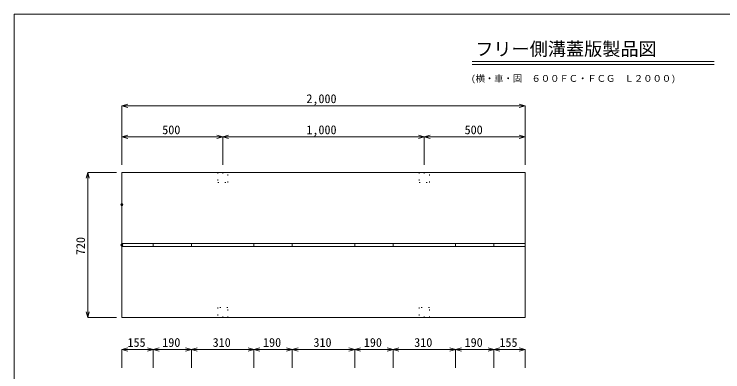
# Model space of a CAD drawing. Units: millimetres, scale not verified. Extents: x 234 to 5784, y 107 to 4112.
# Drawn here: x 234 to 3749, y 2339 to 4112 of the extents above; entities that cross this region are included whole.
import ezdxf
from ezdxf.enums import TextEntityAlignment as Align

# ---------------------------------------------------------------- set-up
doc = ezdxf.new("R2010")
doc.units = ezdxf.units.MM
doc.header["$LTSCALE"] = 20
doc.header["$PDMODE"] = 32
doc.header["$PDSIZE"] = 10
doc.linetypes.add('DOTTED', pattern=[1.75, 0.25, -1.5])
doc.layers.add('0-1', color=7, linetype='Continuous', lineweight=18)
doc.layers.add('0-f', color=7, linetype='Continuous', lineweight=18)
doc.styles.add('ＭＳ ゴシック', font='')
doc.styles.get('ＭＳ ゴシック').set_extended_font_data('MS Gothic')

msp = doc.modelspace()

# ---------------------------------------------------------------- linework, layer by layer
at = {"layer": '0-1'}
for p, q in [((768.34, 3658.19), (797.31, 3665.96)), ((768.34, 3658.19), (2768.34, 3658.19)), ((768.34, 3658.19), (797.31, 3650.43)), ((768.34, 3658.19), (768.34, 3365.54)), ((2768.34, 3658.19), (2739.36, 3665.96)), ((2768.34, 3658.19), (2739.36, 3650.43)), ((2768.34, 3658.19), (2768.34, 3365.54)), ((768.34, 3503.95), (797.31, 3511.72)), ((768.34, 3503.95), (1268.34, 3503.95)), ((768.34, 3503.95), (797.31, 3496.19)), ((768.34, 3503.95), (768.34, 3365.54)), ((1268.34, 3503.95), (1239.36, 3511.72)), ((1268.34, 3503.95), (1239.36, 3496.19)), ((1268.34, 3503.95), (1297.31, 3511.72)), ((1268.34, 3503.95), (1268.34, 3365.54)), ((1268.34, 3503.95), (2268.34, 3503.95)), ((1268.34, 3503.95), (1297.31, 3496.19)), ((2268.34, 3503.95), (2239.36, 3511.72)), ((2268.34, 3503.95), (2239.36, 3496.19)), ((2268.34, 3503.95), (2297.31, 3511.72)), ((2268.34, 3503.95), (2268.34, 3365.54)), ((2268.34, 3503.95), (2768.34, 3503.95)), ((2268.34, 3503.95), (2297.31, 3496.19)), ((2768.34, 3503.95), (2739.36, 3511.72)), ((2768.34, 3503.95), (2739.36, 3496.19)), ((2768.34, 3503.95), (2768.34, 3365.54)), ((598.5, 3327.68), (590.74, 3298.7)), ((598.5, 2607.68), (598.5, 3327.68)), ((598.5, 3327.68), (606.27, 3298.7)), ((598.5, 3327.68), (741.09, 3327.68)), ((768.34, 3302.68), (768.34, 3327.68)), ((2768.34, 3327.68), (768.34, 3327.68)), ((2768.34, 2607.68), (2768.34, 3327.68)), ((768.34, 3302.68), (768.34, 2607.68)), ((2423.34, 2975.18), (2423.34, 2960.18)), ((2613.34, 2975.18), (2613.34, 2960.18)), ((768.34, 2682.68), (768.34, 2607.68)), ((768.34, 2682.68), (768.34, 2607.68)), ((598.5, 2607.68), (590.74, 2636.66)), ((598.5, 2607.68), (606.27, 2636.66)), ((598.5, 2607.68), (741.09, 2607.68)), ((768.34, 2607.68), (2438.31, 2607.68)), ((768.34, 2607.68), (2438.31, 2607.68)), ((2438.31, 2607.68), (2768.34, 2607.68)), ((2438.31, 2607.68), (2768.34, 2607.68)), ((768.34, 2449.51), (797.31, 2457.27)), ((768.34, 2449.51), (923.34, 2449.51)), ((768.34, 2449.51), (797.31, 2441.74)), ((768.34, 2449.51), (768.34, 2358.55)), ((923.34, 2449.51), (894.36, 2457.27)), ((923.34, 2449.51), (894.36, 2441.74)), ((923.34, 2449.51), (952.31, 2457.27)), ((923.34, 2449.51), (923.34, 2358.55)), ((923.34, 2449.51), (1113.34, 2449.51)), ((923.34, 2449.51), (952.31, 2441.74)), ((1113.34, 2449.51), (1084.36, 2457.27)), ((1113.34, 2449.51), (1084.36, 2441.74)), ((1113.34, 2449.51), (1142.31, 2457.27)), ((1113.34, 2449.51), (1113.34, 2358.55)), ((1113.34, 2449.51), (1423.34, 2449.51)), ((1113.34, 2449.51), (1142.31, 2441.74)), ((1423.34, 2449.51), (1394.36, 2457.27)), ((1423.34, 2449.51), (1394.36, 2441.74)), ((1423.34, 2449.51), (1452.31, 2457.27)), ((1423.34, 2449.51), (1423.34, 2358.55)), ((1423.34, 2449.51), (1613.34, 2449.51)), ((1423.34, 2449.51), (1452.31, 2441.74)), ((1613.34, 2449.51), (1584.36, 2457.27)), ((1613.34, 2449.51), (1584.36, 2441.74)), ((1613.34, 2449.51), (1642.31, 2457.27)), ((1613.34, 2449.51), (1613.34, 2358.55)), ((1613.34, 2449.51), (1923.34, 2449.51)), ((1613.34, 2449.51), (1642.31, 2441.74)), ((1923.34, 2449.51), (1894.36, 2457.27)), ((1923.34, 2449.51), (1894.36, 2441.74)), ((1923.34, 2449.51), (1952.31, 2457.27)), ((1923.34, 2449.51), (1923.34, 2358.55)), ((1923.34, 2449.51), (2113.34, 2449.51)), ((1923.34, 2449.51), (1952.31, 2441.74)), ((2113.34, 2449.51), (2084.36, 2457.27)), ((2113.34, 2449.51), (2084.36, 2441.74)), ((2113.34, 2449.51), (2142.31, 2457.27)), ((2113.34, 2449.51), (2113.34, 2358.55)), ((2113.34, 2449.51), (2423.34, 2449.51)), ((2113.34, 2449.51), (2142.31, 2441.74)), ((2423.34, 2449.51), (2394.36, 2457.27)), ((2423.34, 2449.51), (2394.36, 2441.74)), ((2423.34, 2449.51), (2452.31, 2457.27)), ((2423.34, 2449.51), (2423.34, 2358.55)), ((2423.34, 2449.51), (2613.34, 2449.51)), ((2423.34, 2449.51), (2452.31, 2441.74)), ((2613.34, 2449.51), (2584.36, 2457.27)), ((2613.34, 2449.51), (2584.36, 2441.74)), ((2613.34, 2449.51), (2642.31, 2457.27)), ((2613.34, 2449.51), (2613.34, 2358.55)), ((2613.34, 2449.51), (2768.34, 2449.51)), ((2613.34, 2449.51), (2642.31, 2441.74)), ((2768.34, 2449.51), (2739.36, 2457.27)), ((2768.34, 2449.51), (2739.36, 2441.74)), ((2768.34, 2449.51), (2768.34, 2358.55))]:
    msp.add_line(p, q, dxfattribs=at)
at = {"layer": '0-1', "linetype": 'DOTTED'}
for p, q in [((1293.34, 3327.68), (1243.34, 3327.68)), ((1243.34, 3327.68), (1243.34, 3277.68)), ((1268.34, 3327.68), (1268.34, 3315.95)), ((1293.34, 3277.68), (1293.34, 3327.68)), ((2293.34, 3327.68), (2243.34, 3327.68)), ((2243.34, 3327.68), (2243.34, 3277.68)), ((2268.34, 3327.68), (2268.34, 3315.95)), ((2293.34, 3277.68), (2293.34, 3327.68)), ((1243.34, 3277.68), (1293.34, 3277.68)), ((2243.34, 3277.68), (2293.34, 3277.68)), ((1293.34, 2657.68), (1243.34, 2657.68)), ((1243.34, 2657.68), (1243.34, 2607.68)), ((1293.34, 2657.68), (1243.34, 2657.68)), ((1243.34, 2657.68), (1243.34, 2607.68)), ((1293.34, 2607.68), (1293.34, 2657.68)), ((1293.34, 2607.68), (1293.34, 2657.68)), ((2293.34, 2657.68), (2243.34, 2657.68)), ((2243.34, 2657.68), (2243.34, 2607.68)), ((2293.34, 2657.68), (2243.34, 2657.68)), ((2243.34, 2657.68), (2243.34, 2607.68)), ((2293.34, 2607.68), (2293.34, 2657.68)), ((2293.34, 2607.68), (2293.34, 2657.68)), ((1243.34, 2607.68), (1293.34, 2607.68)), ((1243.34, 2607.68), (1293.34, 2607.68)), ((1268.34, 2607.68), (1268.34, 2619.41)), ((1268.34, 2607.68), (1268.34, 2619.41)), ((2243.34, 2607.68), (2293.34, 2607.68)), ((2243.34, 2607.68), (2293.34, 2607.68)), ((2268.34, 2607.68), (2268.34, 2619.41)), ((2268.34, 2607.68), (2268.34, 2619.41))]:
    msp.add_line(p, q, dxfattribs=at)
at = {"layer": '0-1'}
for p in [(768.34, 3167.68), (768.34, 2967.68)]:
    msp.add_point(p, dxfattribs=at)
at = {"layer": '0-f'}
for p, q in [((233.7, 4112.38), (233.7, 107.38)), ((5783.7, 4112.38), (233.7, 4112.38))]:
    msp.add_line(p, q, dxfattribs=at)
at = {"layer": '0-f', "color": 5}
for p, q in [((2506.11, 3877.05), (3706.11, 3877.05)), ((2506.11, 3862.05), (3706.11, 3862.05))]:
    msp.add_line(p, q, dxfattribs=at)

# ---------------------------------------------------------------- texts
at = {"layer": '0-1', "style": 'ＭＳ ゴシック'}
for s, p in [('2,000', (1683.34, 3658.19)), ('500', (968.34, 3503.95)), ('1,000', (1683.34, 3503.95)), ('500', (2468.34, 3503.95)), ('155', (795.84, 2449.51)), ('190', (968.34, 2449.51)), ('310', (1218.34, 2449.51)), ('190', (1468.34, 2449.51)), ('310', (1718.34, 2449.51)), ('190', (1968.34, 2449.51)), ('310', (2218.34, 2449.51)), ('190', (2468.34, 2449.51)), ('155', (2640.84, 2449.51))]:
    msp.add_text(s, height=43.99, dxfattribs=at).set_placement(p, align=Align.BOTTOM_LEFT)
msp.add_text('720', height=43.99, rotation=90, dxfattribs=at).set_placement((598.5, 2917.68), align=Align.BOTTOM_LEFT)
at = {"layer": '0-f', "style": 'ＭＳ ゴシック'}
for s, height, p in [('\u3000フリー側溝蓋版製品図\u3000', 65.98, (2431.11, 3887.05)), ('(横・車・固\u3000６００ＦＣ・ＦＣＧ\u3000Ｌ２０００)', 32.99, (2500.48, 3767.05))]:
    msp.add_text(s, height=height, dxfattribs=at).set_placement(p, align=Align.BOTTOM_LEFT)

# ---------------------------------------------------------------- next in the draw order: wipeouts: each hides what was drawn before it
msp.add_wipeout([(2423.34, 2975.18), (2613.34, 2975.18), (2613.34, 2960.18), (2423.34, 2960.18)])

# ---------------------------------------------------------------- next in the draw order: linework, layer by layer
at = {"layer": '0-1'}
for p, q in [((2768.34, 2975.18), (768.34, 2975.18)), ((2768.34, 2960.18), (768.34, 2960.18))]:
    msp.add_line(p, q, dxfattribs=at)
msp.add_lwpolyline([(2423.34, 2975.18), (2613.34, 2975.18), (2613.34, 2960.18), (2423.34, 2960.18)], close=True, dxfattribs=at)

# ---------------------------------------------------------------- next in the draw order: wipeouts: each hides what was drawn before it
for points in [[(923.34, 2975.18), (1113.34, 2975.18), (1113.34, 2960.18), (923.34, 2960.18)], [(1423.34, 2975.18), (1613.34, 2975.18), (1613.34, 2960.18), (1423.34, 2960.18)], [(1923.34, 2975.18), (2113.34, 2975.18), (2113.34, 2960.18), (1923.34, 2960.18)]]:
    msp.add_wipeout(points)

# ---------------------------------------------------------------- next in the draw order: linework, layer by layer
for p, q in [((923.34, 2975.18), (923.34, 2960.18)), ((1113.34, 2975.18), (1113.34, 2960.18)), ((1423.34, 2975.18), (1423.34, 2960.18)), ((1613.34, 2975.18), (1613.34, 2960.18)), ((1923.34, 2975.18), (1923.34, 2960.18)), ((2113.34, 2975.18), (2113.34, 2960.18))]:
    msp.add_line(p, q, dxfattribs=at)
for points in [[(923.34, 2975.18), (1113.34, 2975.18), (1113.34, 2960.18), (923.34, 2960.18)], [(1423.34, 2975.18), (1613.34, 2975.18), (1613.34, 2960.18), (1423.34, 2960.18)], [(1923.34, 2975.18), (2113.34, 2975.18), (2113.34, 2960.18), (1923.34, 2960.18)]]:
    msp.add_lwpolyline(points, close=True, dxfattribs=at)

doc.saveas('drawing.dxf')
